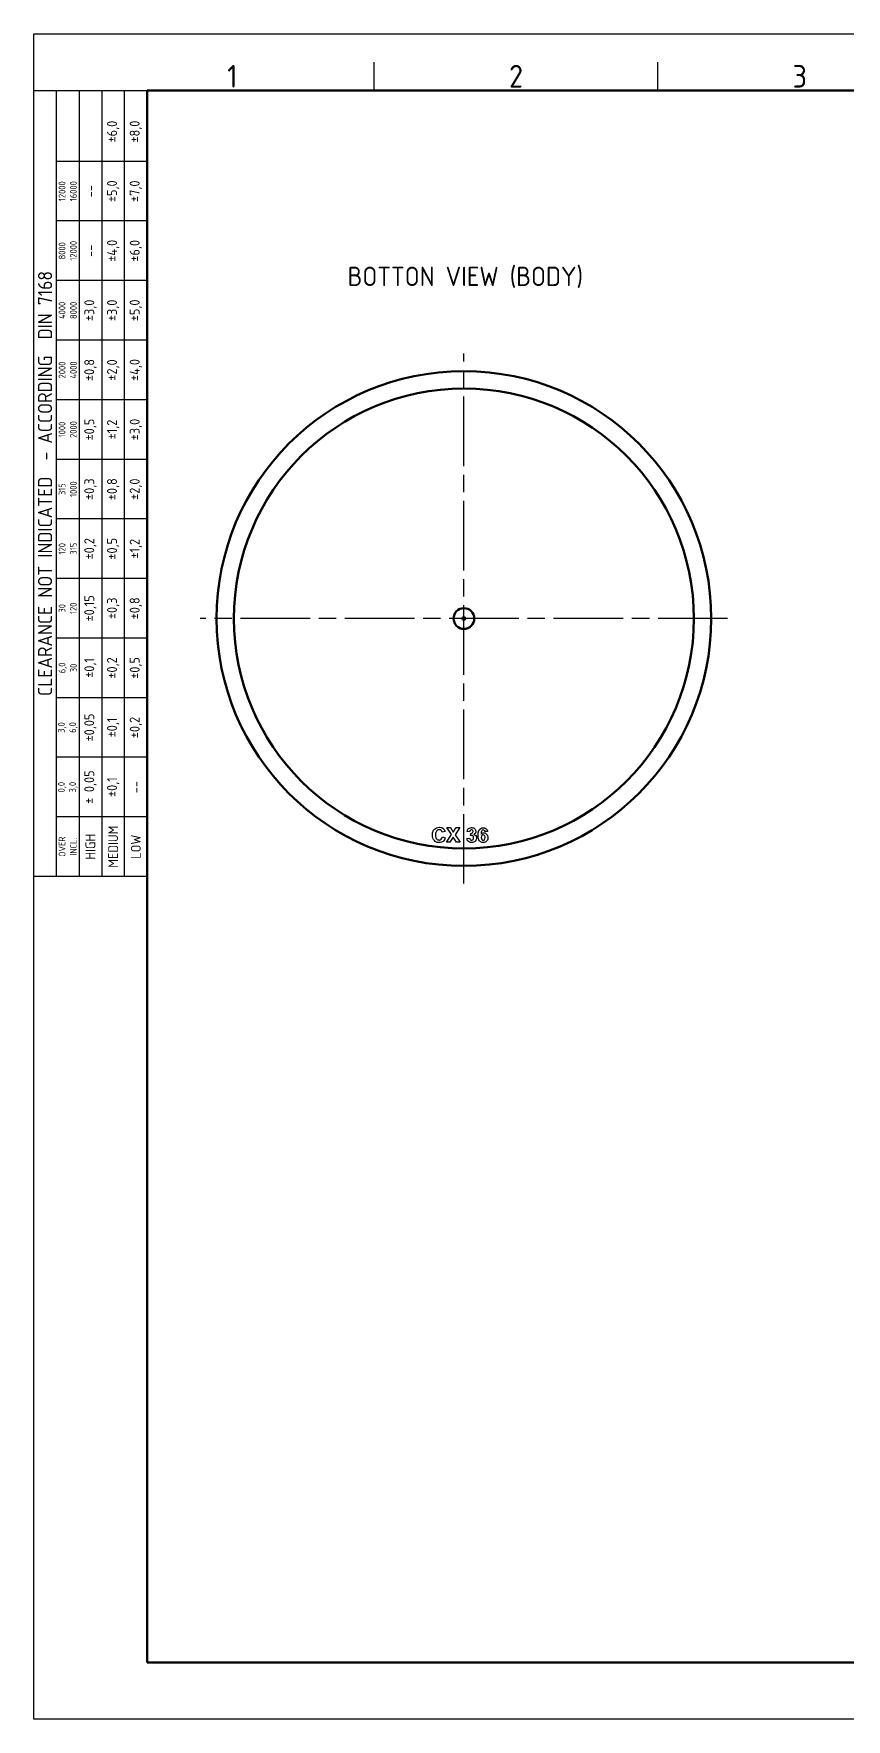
# Model space of a CAD drawing. Extents: x 0 to 822, y 0 to 581.
# Drawn here: x 0 to 280, y 0 to 581 of the extents above; entities that cross this region are included whole.
import ezdxf
from ezdxf.enums import TextEntityAlignment as Align

# ---------------------------------------------------------------- set-up
doc = ezdxf.new("R2010")
doc.units = 0
doc.header["$LTSCALE"] = 2
doc.linetypes.add('AM_ISO08W050', pattern=[18, 12, -1.5, 3, -1.5])
doc.layers.get('0').update_dxf_attribs({"linetype": 'CONTINUOUS'})
for name, color, linetype, lineweight in [('AM_0', 7, 'CONTINUOUS', 50), ('AM_7', 4, 'AM_ISO08W050', 25), ('AM_BOR', 7, 'CONTINUOUS', 50)]:
    doc.layers.add(name, color=color, linetype=linetype, lineweight=lineweight)
doc.layers.add('Camada 1', color=7, linetype='CONTINUOUS')
doc.layers.add('Layer 1', color=7, linetype='CONTINUOUS')
doc.styles.add('ACISOTS', font='isocp.shx', dxfattribs={"height": 1})
doc.styles.get("Standard").update_dxf_attribs({"font": 'ISOCP.SHX'})

# ---------------------------------------------------------------- blocks, each defined once
blk = doc.blocks.new('A3 ZTL')
for p, q in [((19.57, 280.82), (19.57, 9.78)), ((401.17, 280.82), (19.57, 280.82)), ((19.57, 9.78), (401.17, 9.78))]:
    blk.add_line(p, q)
at = {"layer": 'AM_BOR', "color": 135, "lineweight": 25}
for p, q in [((0, 0), (0, 290.61)), ((0, 290.61), (410.96, 290.61)), ((58.71, 280.82), (58.71, 285.71)), ((107.63, 280.82), (107.63, 285.71)), ((3.91, 145.3), (3.91, 280.82)), ((7.83, 280.82), (7.83, 145.3)), ((11.74, 280.82), (11.74, 145.3)), ((15.66, 145.3), (15.66, 280.82)), ((19.57, 268.59), (3.91, 268.59)), ((19.57, 258.32), (3.91, 258.32)), ((19.57, 248.04), (3.91, 248.04)), ((19.57, 237.77), (3.91, 237.77)), ((19.57, 227.5), (3.91, 227.5)), ((19.57, 217.22), (3.91, 217.22)), ((19.57, 206.95), (3.91, 206.95)), ((19.57, 196.67), (3.91, 196.67)), ((19.57, 186.4), (3.91, 186.4)), ((19.57, 176.13), (3.91, 176.13)), ((19.57, 165.85), (3.91, 165.85)), ((19.57, 155.58), (3.91, 155.58)), ((410.96, 0), (0, 0))]:
    blk.add_line(p, q, dxfattribs=at)
blk.add_lwpolyline([(19.57, 145.3), (0, 145.3), (0, 280.82), (19.57, 280.82)], close=True, dxfattribs=at)
at = {"layer": 'AM_BOR', "color": 135, "lineweight": 25, "style": 'ACISOTS'}
for s, p in [('1', (34.25, 283.27)), ('2', (83.17, 283.27)), ('3', (132.09, 283.27))]:
    blk.add_text(s, height=3.91, dxfattribs=at).set_placement(p, align=Align.MIDDLE)
at = {"layer": 'AM_BOR', "color": 135, "lineweight": 25, "attachment_point": 5, "rotation": 90}
for s, insert, char_height, width in [('±6,0', (13.7, 273.73), 1.712, 10.274), ('±8,0', (17.61, 273.73), 1.712, 10.274), ('12000\\P16000', (5.87, 263.45), 1.174, 10.274), ('±5,0', (13.7, 263.45), 1.712, 10.274), ('±7,0', (17.61, 263.45), 1.712, 10.274), ('--', (9.78, 263.45), 1.712, 10.274), ('8000\\P12000', (5.87, 253.18), 1.174, 10.274), ('--', (9.78, 253.18), 1.712, 10.274), ('±4,0', (13.7, 253.18), 1.712, 10.274), ('±6,0', (17.61, 253.18), 1.712, 10.274), ('{\\Fisocp.shx|c0;CLEARANCE NOT INDICATED  - ACCORDING  DIN 7168}', (1.96, 213.06), 2.4462, 135.5186), ('4000\\P8000', (5.87, 242.91), 1.174, 10.274), ('±3,0', (9.78, 242.91), 1.712, 10.274), ('±3,0', (13.7, 242.91), 1.712, 10.274), ('±5,0', (17.61, 242.91), 1.712, 10.274), ('2000\\P4000', (5.87, 232.63), 1.174, 10.274), ('±0,8', (9.78, 232.63), 1.712, 10.274), ('±2,0', (13.7, 232.63), 1.712, 10.274), ('±4,0', (17.61, 232.63), 1.712, 10.274), ('±0,5', (9.78, 222.36), 1.712, 10.274), ('±1,2', (13.7, 222.36), 1.712, 10.274), ('±3,0', (17.61, 222.36), 1.712, 10.274), ('1000\\P2000', (5.87, 222.36), 1.174, 10.274), ('315\\P1000', (5.87, 212.08), 1.174, 10.274), ('±0,3', (9.78, 212.08), 1.712, 10.274), ('±0,8', (13.7, 212.08), 1.712, 10.274), ('±2,0', (17.61, 212.08), 1.712, 10.274), ('±0,2', (9.78, 201.81), 1.712, 10.274), ('±0,5', (13.7, 201.81), 1.712, 10.274), ('120\\P315', (5.87, 201.81), 1.174, 10.274), ('±1,2', (17.61, 201.81), 1.712, 10.274), ('30\\P120', (5.87, 191.54), 1.174, 10.274), ('±0,15', (9.78, 191.54), 1.712, 10.274), ('±0,3', (13.7, 191.54), 1.712, 10.274), ('±0,8', (17.61, 191.54), 1.712, 10.274), ('6,0\\P30', (5.87, 181.26), 1.174, 10.274), ('±0,1', (9.78, 181.26), 1.712, 10.274), ('±0,2', (13.7, 181.26), 1.712, 10.274), ('±0,5', (17.61, 181.26), 1.712, 10.274), ('3,0\\P6,0', (5.87, 170.99), 1.174, 10.274), ('±0,05', (9.78, 170.99), 1.712, 10.274), ('±0,1', (13.7, 170.99), 1.712, 10.274), ('±0,2', (17.61, 170.99), 1.712, 10.274), ('± 0,05', (9.78, 160.71), 1.712, 10.274), ('0,0\\P3,0', (5.87, 160.71), 1.174, 10.274), ('\\pt4.69206;±0,1', (13.7, 160.71), 1.7123, 10.274), ('--', (17.61, 160.71), 1.712, 10.274), ('{\\Fisocp.shx|c0;OVER\\PINCL.}', (5.87, 150.44), 1.1742, 10.274), ('HIGH', (9.78, 150.44), 1.712, 10.274), ('MEDIUM', (13.7, 150.44), 1.712, 10.274), ('LOW', (17.61, 150.44), 1.712, 10.274)]:
    blk.add_mtext(s, dxfattribs=dict(at, insert=insert, char_height=char_height, width=width))

msp = doc.modelspace()

# ---------------------------------------------------------------- linework, layer by layer
at = {"layer": 'AM_0'}
for radius in [85.3, 79.3, 3.572, 0.469]:
    msp.add_circle((148.354, 379.557), radius, dxfattribs=at)
at = {"layer": 'AM_7'}
for p, q in [((148.354, 288.136), (148.354, 470.978)), ((239.308, 379.557), (57.401, 379.557))]:
    msp.add_line(p, q, dxfattribs=at)
at = {"layer": 'Camada 1', "color": 7}
for points in [[(149.364, 303.758), (149.364, 303.758), (150.298, 303.87), (150.298, 303.87)], [(149.886, 302.728), (149.585, 302.991), (149.412, 303.333), (149.364, 303.758)], [(149.435, 306.163), (149.497, 306.468), (149.59, 306.712), (149.716, 306.893)], [(150.326, 306.013), (150.326, 306.013), (149.435, 306.163), (149.435, 306.163)], [(149.716, 306.893), (149.84, 307.075), (150.015, 307.218), (150.238, 307.323)], [(150.298, 303.87), (150.328, 303.632), (150.408, 303.451), (150.539, 303.325)], [(150.539, 306.513), (150.422, 306.4), (150.35, 306.232), (150.326, 306.013)], [(150.604, 304.693), (150.604, 304.693), (150.71, 305.479), (150.71, 305.479)], [(150.71, 305.479), (150.972, 305.473), (151.171, 305.529), (151.309, 305.649)], [(151.759, 305.129), (152.048, 305.067), (152.278, 304.929), (152.451, 304.713)], [(154.521, 306.353), (154.382, 306.173), (154.295, 305.796), (154.258, 305.224)], [(154.53, 304.727), (154.403, 304.583), (154.34, 304.37), (154.34, 304.09)], [(154.34, 304.09), (154.34, 303.78), (154.411, 303.54), (154.553, 303.372)], [(155.579, 306.068), (155.557, 306.258), (155.497, 306.399), (155.402, 306.49)], [(156.502, 306.17), (156.502, 306.17), (155.579, 306.068), (155.579, 306.068)], [(156.028, 307.093), (156.276, 306.881), (156.434, 306.574), (156.502, 306.17)]]:
    msp.add_open_spline(points, degree=3, dxfattribs=at)
for points, knots in [([(152.226, 302.802), (151.903, 302.491), (151.501, 302.335), (151.02, 302.335), (151.02, 302.335), (150.564, 302.335), (150.186, 302.466), (149.886, 302.728)], [0.892857143, 0.892857143, 0.892857143, 0.892857143, 0.928571429, 0.928571429, 0.928571429, 0.946428571, 0.964285714, 0.964285714, 0.964285714, 0.964285714]), ([(150.238, 307.323), (150.462, 307.427), (150.712, 307.48), (150.988, 307.48), (150.988, 307.48), (151.464, 307.48), (151.844, 307.329), (152.13, 307.026)], [0.642857143, 0.642857143, 0.642857143, 0.642857143, 0.678571429, 0.678571429, 0.678571429, 0.696428571, 0.714285714, 0.714285714, 0.714285714, 0.714285714]), ([(151.364, 306.535), (151.263, 306.635), (151.128, 306.686), (150.961, 306.686), (150.961, 306.686), (150.796, 306.686), (150.655, 306.628), (150.539, 306.513)], [0.428571429, 0.428571429, 0.428571429, 0.428571429, 0.464285714, 0.464285714, 0.464285714, 0.482142857, 0.5, 0.5, 0.5, 0.5]), ([(150.539, 303.325), (150.669, 303.198), (150.828, 303.135), (151.013, 303.135), (151.013, 303.135), (151.212, 303.135), (151.38, 303.211), (151.516, 303.363)], [0.071428571, 0.071428571, 0.071428571, 0.071428571, 0.107142857, 0.107142857, 0.107142857, 0.125, 0.142857143, 0.142857143, 0.142857143, 0.142857143]), ([(151.525, 304.551), (151.394, 304.694), (151.235, 304.764), (151.047, 304.764), (151.047, 304.764), (150.924, 304.764), (150.776, 304.741), (150.604, 304.693)], [0.214285714, 0.214285714, 0.214285714, 0.214285714, 0.25, 0.25, 0.25, 0.267857143, 0.285714286, 0.285714286, 0.285714286, 0.285714286]), ([(151.309, 305.649), (151.446, 305.77), (151.515, 305.929), (151.515, 306.129), (151.515, 306.129), (151.515, 306.299), (151.465, 306.434), (151.364, 306.535)], [0.357142857, 0.357142857, 0.357142857, 0.357142857, 0.392857143, 0.392857143, 0.392857143, 0.410714286, 0.428571429, 0.428571429, 0.428571429, 0.428571429]), ([(151.516, 303.363), (151.652, 303.514), (151.72, 303.717), (151.72, 303.974), (151.72, 303.974), (151.72, 304.217), (151.656, 304.409), (151.525, 304.551)], [0.142857143, 0.142857143, 0.142857143, 0.142857143, 0.178571429, 0.178571429, 0.178571429, 0.196428571, 0.214285714, 0.214285714, 0.214285714, 0.214285714]), ([(152.13, 307.026), (152.366, 306.779), (152.484, 306.499), (152.484, 306.187), (152.484, 306.187), (152.484, 305.745), (152.242, 305.392), (151.759, 305.129)], [0.714285714, 0.714285714, 0.714285714, 0.714285714, 0.75, 0.75, 0.75, 0.767857143, 0.785714286, 0.785714286, 0.785714286, 0.785714286]), ([(152.451, 304.713), (152.624, 304.498), (152.71, 304.238), (152.71, 303.933), (152.71, 303.933), (152.71, 303.49), (152.549, 303.114), (152.226, 302.802)], [0.821428571, 0.821428571, 0.821428571, 0.821428571, 0.857142857, 0.857142857, 0.857142857, 0.875, 0.892857143, 0.892857143, 0.892857143, 0.892857143]), ([(153.756, 302.914), (153.433, 303.304), (153.271, 303.944), (153.271, 304.833), (153.271, 304.833), (153.271, 305.745), (153.439, 306.402), (153.776, 306.805), (153.776, 306.805), (154.113, 307.209), (154.551, 307.41), (155.09, 307.41), (155.09, 307.41), (155.467, 307.41), (155.78, 307.304), (156.028, 307.093)], [0.6875, 0.6875, 0.6875, 0.6875, 0.75, 0.75, 0.75, 0.78125, 0.8125, 0.8125, 0.8125, 0.84375, 0.875, 0.875, 0.875, 0.90625, 0.9375, 0.9375, 0.9375, 0.9375]), ([(156.145, 302.79), (155.847, 302.483), (155.463, 302.329), (154.995, 302.329), (154.995, 302.329), (154.493, 302.329), (154.079, 302.523), (153.756, 302.914)], [0.5625, 0.5625, 0.5625, 0.5625, 0.625, 0.625, 0.625, 0.65625, 0.6875, 0.6875, 0.6875, 0.6875]), ([(154.258, 305.224), (154.496, 305.504), (154.791, 305.644), (155.144, 305.644), (155.144, 305.644), (155.543, 305.644), (155.883, 305.493), (156.167, 305.189)], [0.3125, 0.3125, 0.3125, 0.3125, 0.375, 0.375, 0.375, 0.40625, 0.4375, 0.4375, 0.4375, 0.4375]), ([(155.402, 306.49), (155.307, 306.581), (155.183, 306.626), (155.032, 306.626), (155.032, 306.626), (154.831, 306.626), (154.661, 306.535), (154.521, 306.353)], [0.125, 0.125, 0.125, 0.125, 0.1875, 0.1875, 0.1875, 0.21875, 0.25, 0.25, 0.25, 0.25]), ([(155.47, 304.716), (155.343, 304.867), (155.185, 304.942), (154.995, 304.942), (154.995, 304.942), (154.812, 304.942), (154.656, 304.871), (154.53, 304.727)], [0.625, 0.625, 0.625, 0.625, 0.75, 0.75, 0.75, 0.8125, 0.875, 0.875, 0.875, 0.875]), ([(154.553, 303.372), (154.696, 303.203), (154.859, 303.119), (155.042, 303.119), (155.042, 303.119), (155.219, 303.119), (155.365, 303.188), (155.484, 303.326)], [0.125, 0.125, 0.125, 0.125, 0.25, 0.25, 0.25, 0.3125, 0.375, 0.375, 0.375, 0.375]), ([(155.484, 303.326), (155.602, 303.464), (155.66, 303.691), (155.66, 304.005), (155.66, 304.005), (155.66, 304.328), (155.597, 304.566), (155.47, 304.716)], [0.375, 0.375, 0.375, 0.375, 0.5, 0.5, 0.5, 0.5625, 0.625, 0.625, 0.625, 0.625]), ([(156.167, 305.189), (156.451, 304.887), (156.593, 304.495), (156.593, 304.015), (156.593, 304.015), (156.593, 303.506), (156.444, 303.098), (156.145, 302.79)], [0.4375, 0.4375, 0.4375, 0.4375, 0.5, 0.5, 0.5, 0.53125, 0.5625, 0.5625, 0.5625, 0.5625])]:
    msp.add_open_spline(points, degree=3, knots=knots, dxfattribs=at)
at = {"layer": 'Layer 1', "color": 7}
for points, knots in [([(138.158, 302.997), (137.722, 303.46), (137.503, 304.093), (137.503, 304.895), (137.503, 304.895), (137.503, 305.744), (137.723, 306.403), (138.161, 306.873)], [0.22222222, 0.22222222, 0.22222222, 0.22222222, 0.27777778, 0.27777778, 0.27777778, 0.30555556, 0.33333333, 0.33333333, 0.33333333, 0.33333333]), ([(141.182, 302.709), (140.827, 302.439), (140.375, 302.304), (139.827, 302.304), (139.827, 302.304), (139.15, 302.304), (138.593, 302.536), (138.158, 302.997)], [0.11111111, 0.11111111, 0.11111111, 0.11111111, 0.16666667, 0.16666667, 0.16666667, 0.19444444, 0.22222222, 0.22222222, 0.22222222, 0.22222222]), ([(138.161, 306.873), (138.599, 307.342), (139.175, 307.577), (139.89, 307.577), (139.89, 307.577), (140.513, 307.577), (141.021, 307.393), (141.41, 307.024)], [0.33333333, 0.33333333, 0.33333333, 0.33333333, 0.38888889, 0.38888889, 0.38888889, 0.41666667, 0.44444444, 0.44444444, 0.44444444, 0.44444444]), ([(138.918, 306.29), (138.682, 306.019), (138.565, 305.58), (138.565, 304.972), (138.565, 304.972), (138.565, 304.327), (138.68, 303.868), (138.913, 303.595)], [0.72222222, 0.72222222, 0.72222222, 0.72222222, 0.77777778, 0.77777778, 0.77777778, 0.80555556, 0.83333333, 0.83333333, 0.83333333, 0.83333333]), ([(138.913, 303.595), (139.144, 303.32), (139.446, 303.184), (139.817, 303.184), (139.817, 303.184), (140.091, 303.184), (140.326, 303.27), (140.523, 303.445)], [0.83333333, 0.83333333, 0.83333333, 0.83333333, 0.88888889, 0.88888889, 0.88888889, 0.91666667, 0.94444444, 0.94444444, 0.94444444, 0.94444444]), ([(140.535, 306.468), (140.344, 306.622), (140.111, 306.698), (139.838, 306.698), (139.838, 306.698), (139.46, 306.698), (139.153, 306.562), (138.918, 306.29)], [0.61111111, 0.61111111, 0.61111111, 0.61111111, 0.66666667, 0.66666667, 0.66666667, 0.69444444, 0.72222222, 0.72222222, 0.72222222, 0.72222222])]:
    msp.add_open_spline(points, degree=3, knots=knots, dxfattribs=at)
for points in [[(140.523, 303.445), (140.72, 303.618), (140.861, 303.893), (140.948, 304.266)], [(140.912, 305.841), (140.853, 306.106), (140.727, 306.315), (140.535, 306.468)], [(141.932, 306.085), (141.932, 306.085), (140.912, 305.841), (140.912, 305.841)], [(140.948, 304.266), (140.948, 304.266), (141.946, 303.95), (141.946, 303.95)], [(141.946, 303.95), (141.792, 303.393), (141.538, 302.98), (141.182, 302.709)], [(141.41, 307.024), (141.643, 306.807), (141.816, 306.493), (141.932, 306.085)], [(142.311, 302.391), (142.311, 302.391), (144.054, 305.052), (144.054, 305.052)], [(143.546, 302.391), (143.546, 302.391), (142.311, 302.391), (142.311, 302.391)], [(144.054, 305.052), (144.054, 305.052), (142.475, 307.491), (142.475, 307.491)], [(142.475, 307.491), (142.475, 307.491), (143.678, 307.491), (143.678, 307.491)], [(144.68, 304.154), (144.68, 304.154), (143.546, 302.391), (143.546, 302.391)], [(143.678, 307.491), (143.678, 307.491), (144.702, 305.852), (144.702, 305.852)], [(145.811, 302.391), (145.811, 302.391), (144.68, 304.154), (144.68, 304.154)], [(144.702, 305.852), (144.702, 305.852), (145.703, 307.491), (145.703, 307.491)], [(146.896, 307.491), (146.896, 307.491), (145.31, 305.014), (145.31, 305.014)], [(145.31, 305.014), (145.31, 305.014), (147.053, 302.391), (147.053, 302.391)], [(145.703, 307.491), (145.703, 307.491), (146.896, 307.491), (146.896, 307.491)], [(147.053, 302.391), (147.053, 302.391), (145.811, 302.391), (145.811, 302.391)]]:
    msp.add_open_spline(points, degree=3, dxfattribs=at)

# ---------------------------------------------------------------- block references
at = {"layer": 'AM_0', "lineweight": 0, "xscale": 2, "yscale": 2, "zscale": 2}
msp.add_blockref('A3 ZTL', (0, 0), dxfattribs=at)

# ---------------------------------------------------------------- texts
at = {"layer": 'AM_0'}
msp.add_text('BOTTON VIEW (BODY)', height=6.66667, dxfattribs=at).set_placement((108.25, 494.207))

doc.saveas('drawing.dxf')
